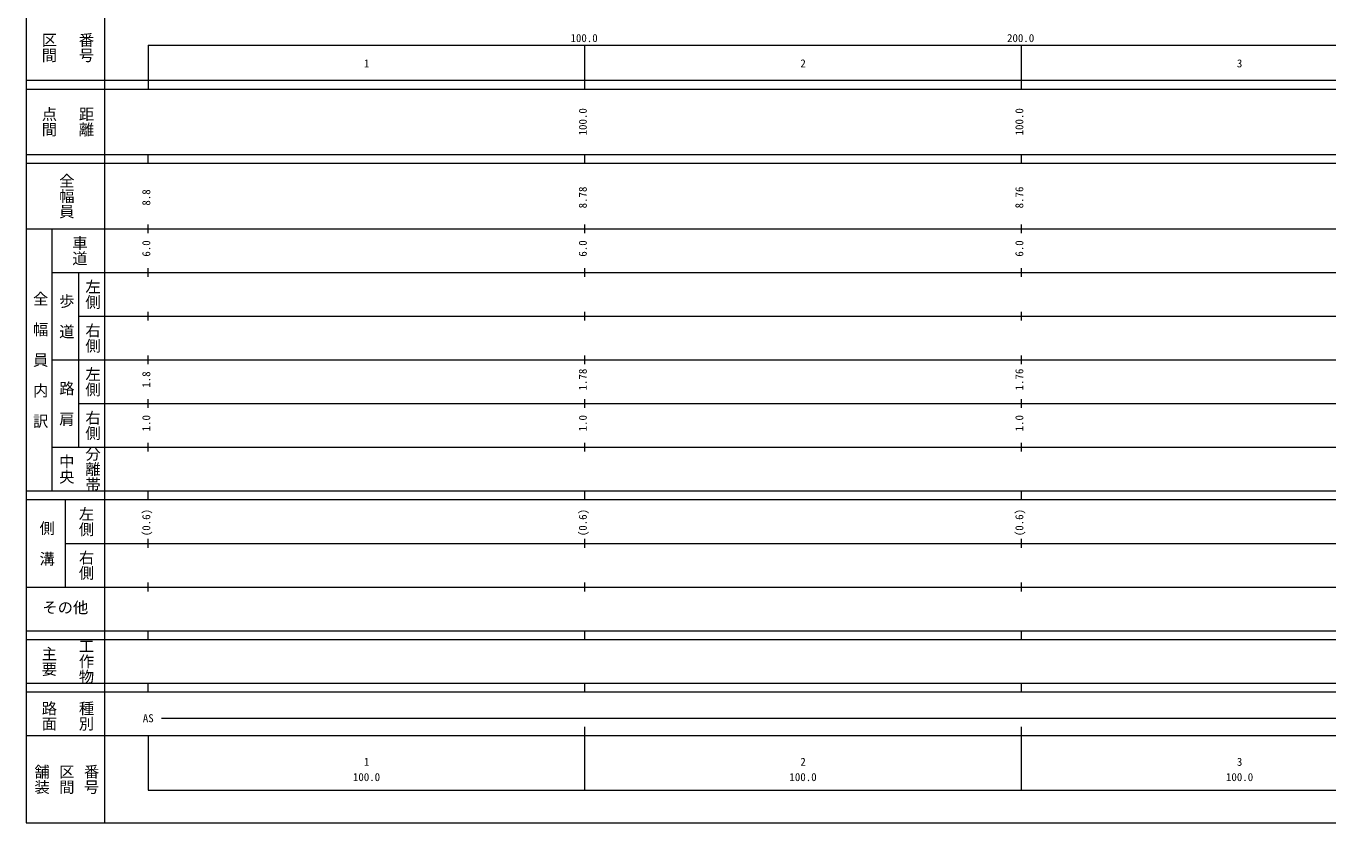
# Model space of a CAD drawing. Units: millimetres on the paper, enlarged 1000 times. Extents: x 25453 to 665453, y -55846 to 304154.
# Drawn here: x 25453 to 323691, y -55846 to 126563 of the extents above; entities that cross this region are included whole.
import ezdxf
from ezdxf.enums import TextEntityAlignment as Align

# ---------------------------------------------------------------- set-up
doc = ezdxf.new("R2010")
doc.units = ezdxf.units.MM
doc.header["$LTSCALE"] = 1000
doc.layers.add('M-TTL', color=2, linetype='Continuous', lineweight=13)
doc.layers.add('M-TTL-BAND', color=7, linetype='Continuous', lineweight=13)
doc.styles.add('@ＭＳ ゴシック', font='')
doc.styles.add('ＭＳ ゴシック', font='')
doc.styles.get('@ＭＳ ゴシック').set_extended_font_data('@MS Gothic')
doc.styles.get('ＭＳ ゴシック').set_extended_font_data('MS Gothic')

msp = doc.modelspace()

# ---------------------------------------------------------------- linework, layer by layer
at = {"layer": 'M-TTL'}
for p, q in [((25453, 304154), (25453, -55846)), ((25453, -55846), (665453, -55846))]:
    msp.add_line(p, q, dxfattribs=at)
at = {"layer": 'M-TTL-BAND'}
for p, q in [((43453, 294154), (43453, -55846)), ((53453, 122154), (564453, 122154)), ((53453, 122154), (53453, 112154)), ((153453, 112154), (153453, 122154)), ((253453, 112154), (253453, 122154)), ((25453, 114154), (564453, 114154)), ((25453, 112154), (564453, 112154)), ((25453, 97154), (564453, 97154)), ((53453, 95154), (53453, 97154)), ((153453, 95154), (153453, 97154)), ((253453, 95154), (253453, 97154)), ((25453, 95154), (564453, 95154)), ((53453, 79154), (53453, 81154)), ((153453, 79154), (153453, 81154)), ((253453, 79154), (253453, 81154)), ((25453, 80154), (564453, 80154)), ((31453, 20154), (31453, 80154)), ((31453, 70154), (564453, 70154)), ((37453, 70154), (37453, 30154)), ((53453, 69154), (53453, 71154)), ((153453, 69154), (153453, 71154)), ((253453, 69154), (253453, 71154)), ((37453, 60154), (564453, 60154)), ((53453, 59154), (53453, 61154)), ((153453, 59154), (153453, 61154)), ((253453, 59154), (253453, 61154)), ((53453, 49154), (53453, 51154)), ((153453, 49154), (153453, 51154)), ((253453, 49154), (253453, 51154)), ((31453, 50154), (564453, 50154)), ((37453, 40154), (564453, 40154)), ((53453, 39154), (53453, 41154)), ((153453, 39154), (153453, 41154)), ((253453, 39154), (253453, 41154)), ((31453, 30154), (564453, 30154)), ((53453, 29154), (53453, 31154)), ((153453, 29154), (153453, 31154)), ((253453, 29154), (253453, 31154)), ((25453, 20154), (564453, 20154)), ((25453, 18154), (564453, 18154)), ((34453, 18154), (34453, -1846)), ((53453, 18154), (53453, 20154)), ((153453, 18154), (153453, 20154)), ((253453, 18154), (253453, 20154)), ((53453, 7154), (53453, 9154)), ((153453, 7154), (153453, 9154)), ((253453, 7154), (253453, 9154)), ((34453, 8154), (564453, 8154)), ((25453, -1846), (564453, -1846)), ((53453, -2846), (53453, -846)), ((153453, -2846), (153453, -846)), ((253453, -2846), (253453, -846)), ((25453, -11846), (564453, -11846)), ((53453, -13846), (53453, -11846)), ((153453, -13846), (153453, -11846)), ((253453, -13846), (253453, -11846)), ((25453, -13846), (564453, -13846)), ((25453, -23846), (564453, -23846)), ((53453, -25846), (53453, -23846)), ((153453, -25846), (153453, -23846)), ((253453, -25846), (253453, -23846)), ((25453, -25846), (564453, -25846)), ((56453, -31846), (550453, -31846)), ((153453, -48346), (153453, -33846)), ((253453, -48346), (253453, -33846)), ((25453, -35846), (564453, -35846)), ((53453, -35846), (53453, -48346)), ((53453, -48346), (564453, -48346))]:
    msp.add_line(p, q, dxfattribs=at)

# ---------------------------------------------------------------- texts
for s, height, rotation, style, p in [('区間', 2566, 270, '@ＭＳ ゴシック', (28703, 125154)), ('番号', 2566, 270, '@ＭＳ ゴシック', (37203, 125154)), ('点間', 2566, 270, '@ＭＳ ゴシック', (28703, 108154)), ('距離', 2566, 270, '@ＭＳ ゴシック', (37203, 108154)), ('100.0', 1833, 90, 'ＭＳ ゴシック', (154453, 101529)), ('100.0', 1833, 90, 'ＭＳ ゴシック', (254453, 101529)), ('全幅員', 2566, 270, '@ＭＳ ゴシック', (32703, 92904)), ('8.78', 1833, 90, 'ＭＳ ゴシック', (154453, 84828)), ('8.76', 1833, 90, 'ＭＳ ゴシック', (254453, 84828)), ('8.8', 1833, 90, 'ＭＳ ゴシック', (54453, 85453)), ('車道', 2566, 270, '@ＭＳ ゴシック', (35703, 78654)), ('6.0', 1833, 90, 'ＭＳ ゴシック', (54453, 73779)), ('6.0', 1833, 90, 'ＭＳ ゴシック', (154453, 73779)), ('6.0', 1833, 90, 'ＭＳ ゴシック', (254453, 73779)), ('全\u3000幅\u3000員\u3000内\u3000訳', 2566, 270, '@ＭＳ ゴシック', (26703, 65904)), ('左側', 2566, 270, '@ＭＳ ゴシック', (38703, 68654)), ('歩\u3000道', 2566, 270, '@ＭＳ ゴシック', (32703, 65404)), ('右側', 2566, 270, '@ＭＳ ゴシック', (38703, 58654)), ('左側', 2566, 270, '@ＭＳ ゴシック', (38703, 48654)), ('1.78', 1833, 90, 'ＭＳ ゴシック', (154453, 43154)), ('1.76', 1833, 90, 'ＭＳ ゴシック', (254453, 43154)), ('路\u3000肩', 2566, 270, '@ＭＳ ゴシック', (32703, 45404)), ('1.8', 1833, 90, 'ＭＳ ゴシック', (54453, 43779)), ('右側', 2566, 270, '@ＭＳ ゴシック', (38703, 38654)), ('1.0', 1833, 90, 'ＭＳ ゴシック', (54453, 33779)), ('1.0', 1833, 90, 'ＭＳ ゴシック', (154453, 33779)), ('1.0', 1833, 90, 'ＭＳ ゴシック', (254453, 33779)), ('分離帯', 2566, 270, '@ＭＳ ゴシック', (38703, 30404)), ('中央', 2566, 270, '@ＭＳ ゴシック', (32703, 28654)), ('左側', 2566, 270, '@ＭＳ ゴシック', (37203, 16654)), ('(0.6)', 1833, 90, 'ＭＳ ゴシック', (54453, 9793)), ('(0.6)', 1833, 90, 'ＭＳ ゴシック', (154453, 9793)), ('(0.6)', 1833, 90, 'ＭＳ ゴシック', (254453, 9793)), ('側\u3000溝', 2566, 270, '@ＭＳ ゴシック', (28203, 13404)), ('右側', 2566, 270, '@ＭＳ ゴシック', (37203, 6654)), ('工作物', 2566, 270, '@ＭＳ ゴシック', (37203, -13596)), ('主要', 2566, 270, '@ＭＳ ゴシック', (28703, -15346)), ('路面', 2566, 270, '@ＭＳ ゴシック', (28703, -27846)), ('種別', 2566, 270, '@ＭＳ ゴシック', (37203, -27846)), ('舗装', 2566, 270, '@ＭＳ ゴシック', (27036, -42346)), ('区間', 2566, 270, '@ＭＳ ゴシック', (32703, -42346)), ('番号', 2566, 270, '@ＭＳ ゴシック', (38370, -42346))]:
    msp.add_text(s, height=height, rotation=rotation, dxfattribs=dict(at, style=style)).set_placement(p, align=Align.BOTTOM_LEFT)
at = {"layer": 'M-TTL-BAND', "style": 'ＭＳ ゴシック'}
for s, height, p in [('100.0', 1833, (150172, 122349)), ('200.0', 1833, (250172, 122349)), ('1', 1833, (102828, 116559)), ('2', 1833, (202828, 116559)), ('3', 1833, (302828, 116559)), ('その他', 2566, (29203, -8596)), ('AS', 1833, (52203, -33346)), ('1', 1833, (102828, -43323)), ('2', 1833, (202828, -43323)), ('3', 1833, (302828, -43323)), ('100.0', 1833, (100328, -46813)), ('100.0', 1833, (200328, -46813)), ('100.0', 1833, (300328, -46813))]:
    msp.add_text(s, height=height, dxfattribs=at).set_placement(p, align=Align.BOTTOM_LEFT)

doc.saveas('drawing.dxf')
